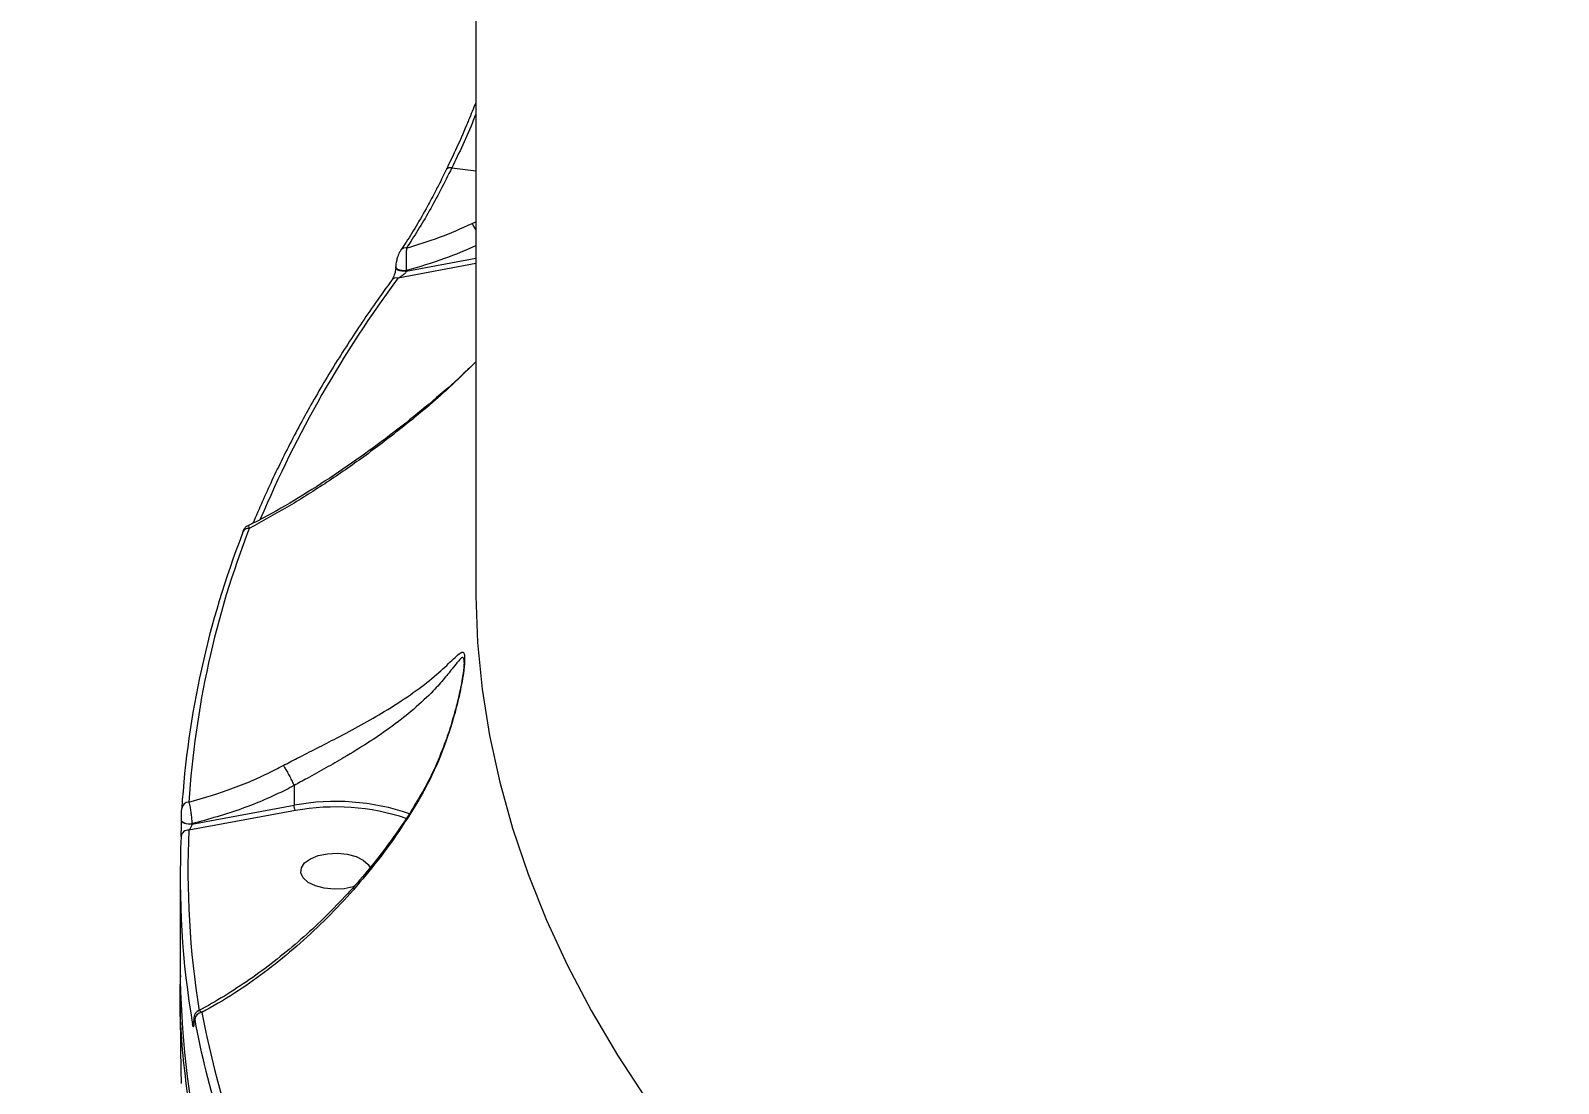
# Model space of a CAD drawing. Header units: millimetres. Extents: x -6104 to 7803, y -6013 to 4803.
# Drawn here: x 34.2 to 230.6, y -1230.7 to -1095.4 of the extents above; entities that cross this region are included whole.
import ezdxf

# ---------------------------------------------------------------- set-up
doc = ezdxf.new("R2010")
doc.units = ezdxf.units.MM
for name, color, linetype in [('DIKOM_ОБЪЕКТ', 7, 'Continuous'), ('DIKOM_РАЗМЕР_ЗОНА', 7, 'Continuous'), ('DIKOM_РАЗМЕР_ОБЪЕКТА', 7, 'Continuous')]:
    doc.layers.add(name, color=color, linetype=linetype)
doc.styles.add('style1', font='arial.ttf', dxfattribs={"width": 0.8})
doc.dimstyles.new('1-50', dxfattribs={"dimtxt": 300, "dimasz": 200, "dimexe": 100, "dimexo": 0, "dimgap": 100, "dimtad": 1, "dimtxsty": 'style1', "dimcen": 200, "dimclrd": 7, "dimclre": 7, "dimclrt": 7, "dimadec": 1, "dimazin": 2, "dimtfac": 1, "dimtmove": 0, "dimatfit": 2, "dimfxl": 0, "dimlwd": 25, "dimlwe": 18, "dimarcsym": 0})

# ---------------------------------------------------------------- blocks, each defined once
blk = doc.blocks.new('*D10')
at = {"layer": 'Defpoints', "color": 0, "transparency": 16777216}
for p in [(-4094.65, -224.49), (3111.63, -1726.03), (3111.63, -4948.58)]:
    blk.add_point(p, dxfattribs=at)
at = {"layer": 'DIKOM_РАЗМЕР_ОБЪЕКТА', "color": 7, "lineweight": 18, "transparency": 16777216}
for p, q in [((-4094.65, -224.49), (-4094.65, -5048.58)), ((3111.63, -1726.03), (3111.63, -5048.58))]:
    blk.add_line(p, q, dxfattribs=at)
at = {"layer": 'DIKOM_РАЗМЕР_ОБЪЕКТА', "color": 7, "lineweight": 25, "transparency": 16777216}
blk.add_line((-3894.65, -4948.58), (2911.63, -4948.58), dxfattribs=at)
at = {"layer": 'DIKOM_РАЗМЕР_ОБЪЕКТА', "color": 7, "transparency": 16777216}
for points in [[(-3894.65, -4915.24), (-3894.65, -4981.91), (-4094.65, -4948.58)], [(2911.63, -4915.24), (2911.63, -4981.91), (3111.63, -4948.58)]]:
    blk.add_solid(points, dxfattribs=at)
at = {"layer": 'DIKOM_РАЗМЕР_ОБЪЕКТА', "color": 7, "transparency": 16777216, "insert": (-134.24, -4695.4), "char_height": 300, "attachment_point": 5, "style": 'style1'}
blk.add_mtext('7200', dxfattribs=at)
blk = doc.blocks.new('*D12')
at = {"layer": 'Defpoints', "color": 0, "transparency": 16777216}
for p in [(-6103.62, -69.94), (4675.35, -1132.87), (4675.35, -5913.06)]:
    blk.add_point(p, dxfattribs=at)
at = {"layer": 'DIKOM_РАЗМЕР_ЗОНА', "color": 7, "lineweight": 18, "transparency": 16777216}
for p, q in [((-6103.62, -69.94), (-6103.62, -6013.06)), ((4675.35, -1132.87), (4675.35, -6013.06))]:
    blk.add_line(p, q, dxfattribs=at)
at = {"layer": 'DIKOM_РАЗМЕР_ЗОНА', "color": 7, "lineweight": 25, "transparency": 16777216}
blk.add_line((-5903.62, -5913.06), (4475.35, -5913.06), dxfattribs=at)
at = {"layer": 'DIKOM_РАЗМЕР_ЗОНА', "color": 7, "transparency": 16777216}
for points in [[(-5903.62, -5879.73), (-5903.62, -5946.4), (-6103.62, -5913.06)], [(4475.35, -5879.73), (4475.35, -5946.4), (4675.35, -5913.06)]]:
    blk.add_solid(points, dxfattribs=at)
at = {"layer": 'DIKOM_РАЗМЕР_ЗОНА', "color": 7, "transparency": 16777216, "insert": (271.51, -5659.89), "char_height": 300, "attachment_point": 5, "style": 'style1'}
blk.add_mtext('10800', dxfattribs=at)

msp = doc.modelspace()

# ---------------------------------------------------------------- linework, layer by layer
at = {"layer": 'DIKOM_ОБЪЕКТ', "color": 7, "linetype": 'Continuous', "lineweight": 15}
for p, q in [((91.419, -904.941), (91.419, -1167.051)), ((87.652, -1113.241), (87.647, -1113.251)), ((88.333, -1113.065), (91.419, -1113.437)), ((90.946, -1120.202), (91.419, -1119.991)), ((82.473, -1126.312), (91.419, -1124.653)), ((81.134, -1125.753), (81.134, -1125.827)), ((91.419, -1125.355), (81.432, -1127.207)), ((82.473, -1126.237), (82.473, -1126.312)), ((68.065, -1192.432), (68.067, -1192.438)), ((68.067, -1192.438), (68.067, -1194.971)), ((68.231, -1195.643), (54.545, -1198.149)), ((54.923, -1197.378), (68.067, -1194.971)), ((53.588, -1196.864), (53.588, -1196.85)), ((53.588, -1196.864), (53.588, -1196.893)), ((53.588, -1196.893), (53.588, -1196.878)), ((54.923, -1197.35), (54.923, -1197.378)), ((53.419, -1204.295), (53.419, -1215.867)), ((53.435, -1217.689), (53.437, -1218.198)), ((55.178, -1222.671), (55.178, -1222.759)), ((55.178, -1222.671), (55.182, -1222.718)), ((55.178, -1222.759), (55.182, -1222.806)), ((55.182, -1222.718), (55.182, -1222.806))]:
    msp.add_line(p, q, dxfattribs=at)
at = {"layer": 'DIKOM_ОБЪЕКТ', "color": 7, "linetype": 'Continuous', "lineweight": 15, "flags": 128}
for points in [[(81.811, -1123.592), (81.807, -1123.596), (81.779, -1123.636)], [(82.473, -1126.237), (82.195, -1126.267), (81.911, -1126.255), (81.646, -1126.202), (81.42, -1126.113), (81.252, -1125.995), (81.155, -1125.857), (81.134, -1125.749)], [(82.473, -1126.312), (82.195, -1126.341), (81.911, -1126.329), (81.646, -1126.277), (81.42, -1126.188), (81.252, -1126.07), (81.155, -1125.932), (81.134, -1125.83)], [(61.444, -1159.883), (61.414, -1159.982), (61.397, -1160.14)], [(91.419, -1167.051), (91.424, -1168.046), (91.661, -1174.045), (92.252, -1180.039), (93.199, -1186.02), (94.499, -1191.983), (96.151, -1197.924), (98.155, -1203.835), (100.508, -1209.713), (103.207, -1215.55), (106.251, -1221.343), (109.637, -1227.085), (113.361, -1232.771)], [(54.923, -1197.35), (54.686, -1197.377), (54.444, -1197.374), (54.211, -1197.341), (53.999, -1197.281), (53.822, -1197.196), (53.69, -1197.092), (53.61, -1196.974), (53.588, -1196.864)], [(54.923, -1197.378), (54.686, -1197.405), (54.444, -1197.402), (54.211, -1197.37), (53.999, -1197.309), (53.822, -1197.224), (53.69, -1197.12), (53.61, -1197.002), (53.588, -1196.893)], [(75.816, -1205.4), (75.669, -1205.445), (74.48, -1205.69), (73.205, -1205.753), (71.947, -1205.628), (70.809, -1205.326), (69.882, -1204.871), (69.242, -1204.3), (68.94, -1203.658), (69.001, -1203), (69.419, -1202.376), (70.162, -1201.839), (71.169, -1201.431), (71.169, -1201.431)], [(71.169, -1201.431), (72.358, -1201.186), (73.633, -1201.123), (74.891, -1201.248), (76.029, -1201.55), (76.956, -1202.005), (77.597, -1202.577), (77.843, -1203.014)]]:
    msp.add_lwpolyline(points, dxfattribs=at)
at = {"layer": 'DIKOM_ОБЪЕКТ', "color": 7, "linetype": 'Continuous', "lineweight": 15}
for centre, radius, start, end in [((88.125, -1113.665), 0.634, 70.80272, 138.14454), ((82.372, -1124.098), 0.756, 78.86741, 137.92422), ((201.823, -1216.526), 149.907, 143.42807, 157.11024), ((81.235, -1127.965), 0.783, 75.42344, 141.10066), ((171.307, -1202.867), 117.923, 158.75678, 176.37012), ((171.975, -1202.011), 117.664, 158.75682, 176.36998), ((62.216, -1160.213), 0.84, 83.85752, 156.87278), ((54.525, -1195.468), 0.907, 88.62258, 175.78703), ((73.426, -1223.689), 29.214, 71.09086, 100.57035), ((73.386, -1224.114), 28.934, 71.67927, 100.26152), ((165.568, -1204.289), 112.147, 177.29348, 189.67577), ((54.465, -1199.068), 0.923, 85.04392, 175.33839), ((166.243, -1203.432), 111.823, 177.29182, 189.22182), ((171.701, -1215.211), 118.284, 180.31762, 204.38976), ((55.819, -1223.146), 0.803, 144.78258, 179.39639), ((56.267, -1222.582), 0.978, 93.08696, 175.47971), ((176.182, -1199.949), 122.976, 190.56903, 203.17415), ((184.413, -1196.875), 130.562, 190.9185, 211.93028)]:
    msp.add_arc(centre, radius, start, end, dxfattribs=at)
for points, knots in [([(91.419, -1104.681), (91.111, -1105.43), (90.717, -1106.386), (89.861, -1108.483), (88.905, -1110.614), (88.029, -1112.437), (87.64, -1113.247)], [0, 0, 0, 0, 0.2502654, 0.3195693, 0.6975481, 1, 1, 1, 1]), ([(91.419, -1106.139), (91.313, -1106.411), (90.336, -1108.918), (89.277, -1111.111), (88.333, -1113.065)], [0, 0, 0, 0, 0.1084426, 1, 1, 1, 1]), ([(88.333, -1113.065), (87.369, -1114.977), (85.415, -1118.848), (83.492, -1121.841), (82.518, -1123.356)], [0, 0, 0, 0, 0.4937367, 1, 1, 1, 1]), ([(87.646, -1113.238), (87.319, -1113.92), (86.868, -1114.862), (86.414, -1115.711), (86.288, -1115.946)], [0, 0, 0, 0, 0.7236137, 1, 1, 1, 1]), ([(86.288, -1115.946), (85.928, -1116.637), (85.079, -1118.263), (83.744, -1120.565), (82.605, -1122.429), (81.968, -1123.35), (81.804, -1123.587)], [0, 0, 0, 0, 0.2387503, 0.5624126, 0.8873074, 1, 1, 1, 1]), ([(82.518, -1123.356), (83.937, -1122.929), (86.791, -1122.069), (89.556, -1120.827), (90.946, -1120.202)], [0, 0, 0, 0, 0.4973171, 1, 1, 1, 1]), ([(91.419, -1121.015), (91.401, -1120.979), (91.285, -1120.748), (91.129, -1120.484), (90.999, -1120.279), (90.955, -1120.214), (90.946, -1120.202)], [0, 0, 0, 0, 0.1037154, 0.6616498, 0.9379501, 1, 1, 1, 1]), ([(82.518, -1123.356), (82.505, -1123.523), (82.478, -1123.858), (82.456, -1124.578), (82.451, -1125.338), (82.46, -1125.903), (82.471, -1126.172), (82.473, -1126.237)], [0, 0, 0, 0, 0.2421033, 0.4844783, 0.7176378, 0.9313727, 1, 1, 1, 1]), ([(91.419, -1123.052), (90.092, -1123.637), (87.16, -1124.929), (84.131, -1125.774), (82.473, -1126.237)], [0, 0, 0, 0, 0.4528959, 1, 1, 1, 1]), ([(81.213, -1125.058), (81.212, -1125.063), (81.157, -1125.261), (81.119, -1125.513), (81.14, -1125.724), (81.142, -1125.749)], [0, 0, 0, 0, 0.0214044, 0.8808469, 1, 1, 1, 1]), ([(81.785, -1123.64), (81.749, -1123.691), (81.585, -1123.923), (81.383, -1124.387), (81.265, -1124.855), (81.213, -1125.058)], [0, 0, 0, 0, 0.1383609, 0.6256709, 1, 1, 1, 1]), ([(81.133, -1125.83), (81.133, -1125.864), (81.132, -1125.942), (81.113, -1126.125), (81.07, -1126.369), (80.99, -1126.677), (80.87, -1127.022), (80.727, -1127.323), (80.658, -1127.423), (80.628, -1127.467)], [0, 0, 0, 0, 0.0630768, 0.1467249, 0.2567428, 0.3960977, 0.580692, 0.8163993, 1, 1, 1, 1]), ([(82.473, -1126.312), (82.471, -1126.332), (82.467, -1126.377), (82.42, -1126.481), (82.301, -1126.636), (82.07, -1126.841), (81.767, -1127.044), (81.54, -1127.155), (81.432, -1127.207)], [0, 0, 0, 0, 0.043723, 0.0954516, 0.2159218, 0.4187953, 0.7240601, 1, 1, 1, 1]), ([(80.625, -1127.473), (79.917, -1128.453), (77.863, -1131.292), (74.691, -1136.034), (71.211, -1141.712), (68.037, -1147.439), (65.223, -1153.108), (63.544, -1156.879), (62.785, -1158.723), (62.783, -1158.727)], [0, 0, 0, 0, 0.0962608, 0.2789442, 0.4616007, 0.6442139, 0.826779, 0.9996258, 1, 1, 1, 1]), ([(91.419, -1137.995), (90.843, -1138.551), (89.039, -1140.292), (85.865, -1143.052), (81.865, -1146.323), (77.627, -1149.508), (73.196, -1152.596), (68.665, -1155.466), (64.958, -1157.636), (62.783, -1158.733), (62.118, -1159.068)], [0, 0, 0, 0, 0.0625187, 0.1957641, 0.3343582, 0.4785792, 0.6297486, 0.7834771, 0.933761, 1, 1, 1, 1]), ([(91.419, -1137.977), (90.051, -1139.319), (86.8, -1142.509), (81.85, -1146.551), (76.74, -1150.433), (71.983, -1153.701), (67.17, -1156.727), (63.927, -1158.494), (62.306, -1159.378)], [0, 0, 0, 0, 0.1490363, 0.3542254, 0.5146946, 0.6751672, 0.8375853, 1, 1, 1, 1]), ([(62.108, -1159.04), (62.046, -1159.074), (61.906, -1159.151), (61.742, -1159.324), (61.587, -1159.551), (61.501, -1159.73), (61.454, -1159.861), (61.445, -1159.884)], [0, 0, 0, 0, 0.1556063, 0.3496879, 0.5733995, 0.9248638, 1, 1, 1, 1]), ([(62.109, -1159.053), (62.117, -1159.042), (62.154, -1158.992), (62.225, -1159.128), (62.287, -1159.319), (62.306, -1159.378)], [0, 0, 0, 0, 0.1507162, 0.7406955, 1, 1, 1, 1]), ([(66.664, -1189.854), (67.26, -1189.545), (68.701, -1188.796), (71.023, -1187.62), (73.832, -1186.182), (76.793, -1184.606), (80.048, -1182.732), (83.153, -1180.716), (85.898, -1178.615), (87.673, -1177.007), (88.783, -1175.918), (89.424, -1175.36), (89.824, -1175.226), (90.005, -1175.68), (89.987, -1176.77), (89.761, -1178.527), (89.348, -1180.684), (88.559, -1183.902), (87.193, -1188.052), (85.476, -1191.865), (84.27, -1193.962), (83.962, -1194.499)], [0, 0, 0, 0, 0.0311475, 0.075385, 0.1207361, 0.1821161, 0.2453873, 0.33026, 0.4176099, 0.506579, 0.5523808, 0.5980988, 0.6383976, 0.6670933, 0.6962054, 0.7286735, 0.7668133, 0.8059871, 0.8877656, 0.971247, 1, 1, 1, 1]), ([(89.907, -1176.617), (89.911, -1176.535), (89.918, -1176.396), (89.887, -1176.115), (89.761, -1175.858), (89.327, -1176.247), (88.563, -1177.194), (87.419, -1178.642), (85.798, -1180.484), (83.516, -1182.617), (80.63, -1184.892), (77.565, -1186.962), (74.811, -1188.65), (72.159, -1190.165), (69.991, -1191.368), (68.619, -1192.123), (68.066, -1192.431), (68.065, -1192.432)], [0, 0, 0, 0, 0.0090961, 0.0155893, 0.0549809, 0.112367, 0.2013517, 0.2909311, 0.3803841, 0.5096801, 0.6387974, 0.7315998, 0.824267, 0.8898121, 0.955308, 0.9999655, 1, 1, 1, 1]), ([(89.909, -1176.617), (89.909, -1176.638), (89.91, -1176.753), (89.883, -1177.2), (89.803, -1177.94), (89.695, -1178.593), (89.639, -1178.933)], [0, 0, 0, 0, 0.05858944, 0.32272646, 0.64833783, 1, 1, 1, 1]), ([(89.639, -1178.933), (89.636, -1178.955), (89.573, -1179.36), (89.359, -1180.407), (88.97, -1182.101), (88.358, -1184.298), (87.482, -1186.964), (86.265, -1189.954), (85.034, -1192.527), (84.141, -1193.965), (83.848, -1194.438)], [0, 0, 0, 0, 0.0048576, 0.0862757, 0.1984761, 0.3283371, 0.4963937, 0.7010359, 0.9015902, 1, 1, 1, 1]), ([(54.547, -1194.561), (56.471, -1194.002), (60.244, -1192.905), (64.255, -1191.113), (66.333, -1190.027), (66.664, -1189.854)], [0, 0, 0, 0, 0.4665325, 0.915014, 1, 1, 1, 1]), ([(66.664, -1189.854), (66.673, -1189.866), (66.741, -1189.958), (66.906, -1190.21), (67.193, -1190.698), (67.51, -1191.284), (67.821, -1191.897), (67.984, -1192.253), (68.065, -1192.432)], [0, 0, 0, 0, 0.02595673, 0.20957137, 0.40718001, 0.60478307, 0.80238662, 1, 1, 1, 1]), ([(68.067, -1192.438), (67.723, -1192.614), (65.546, -1193.729), (61.199, -1195.629), (57.09, -1196.756), (54.923, -1197.35)], [0, 0, 0, 0, 0.0814807, 0.5156593, 1, 1, 1, 1]), ([(53.588, -1196.85), (53.588, -1196.751), (53.589, -1196.553), (53.594, -1196.214), (53.601, -1195.883), (53.611, -1195.594), (53.618, -1195.462), (53.621, -1195.401)], [0, 0, 0, 0, 0.195177, 0.3901071, 0.5932794, 0.8111349, 1, 1, 1, 1]), ([(54.547, -1194.561), (54.578, -1194.674), (54.644, -1194.919), (54.744, -1195.471), (54.83, -1196.109), (54.895, -1196.768), (54.913, -1197.155), (54.923, -1197.35)], [0, 0, 0, 0, 0.1847878, 0.3988135, 0.6012715, 0.7990262, 1, 1, 1, 1]), ([(83.851, -1194.442), (83.716, -1194.677), (82.972, -1195.969), (81.439, -1198.245), (79.245, -1201.272), (76.841, -1204.232), (74.253, -1207.117), (71.489, -1209.904), (68.569, -1212.567), (65.508, -1215.079), (62.341, -1217.415), (59.102, -1219.499), (56.895, -1220.818), (55.776, -1221.362), (55.749, -1221.376)], [0, 0, 0, 0, 0.0193782, 0.1065903, 0.1961606, 0.288349, 0.3832822, 0.4809138, 0.5809939, 0.6832035, 0.7875437, 0.892457, 0.9974236, 1, 1, 1, 1]), ([(83.962, -1194.499), (83.047, -1195.967), (81.206, -1198.922), (78.128, -1202.997), (74.882, -1206.8), (71.499, -1210.29), (67.937, -1213.541), (64.235, -1216.503), (60.31, -1219.265), (57.617, -1220.804), (56.214, -1221.605)], [0, 0, 0, 0, 0.1236852, 0.2488963, 0.3689557, 0.4907442, 0.612547, 0.7380572, 0.8635722, 1, 1, 1, 1]), ([(68.231, -1195.643), (68.227, -1195.636), (68.215, -1195.617), (68.184, -1195.56), (68.142, -1195.453), (68.101, -1195.294), (68.072, -1195.124), (68.068, -1195.022), (68.067, -1194.971)], [0, 0, 0, 0, 0.05364045, 0.14142231, 0.35605343, 0.57075544, 0.78535997, 1, 1, 1, 1]), ([(83.869, -1194.452), (83.875, -1194.453), (83.884, -1194.456), (83.942, -1194.488), (83.962, -1194.499)], [0, 0, 0, 0, 0.6609678, 1, 1, 1, 1]), ([(53.545, -1198.993), (53.549, -1198.904), (53.557, -1198.713), (53.569, -1198.294), (53.58, -1197.812), (53.587, -1197.315), (53.588, -1197.024), (53.588, -1196.878)], [0, 0, 0, 0, 0.1890174, 0.4045249, 0.6068519, 0.8033846, 1, 1, 1, 1]), ([(54.923, -1197.378), (54.92, -1197.416), (54.917, -1197.466), (54.894, -1197.576), (54.848, -1197.711), (54.76, -1197.885), (54.655, -1198.038), (54.581, -1198.113), (54.545, -1198.149)], [0, 0, 0, 0, 0.1271411, 0.162639, 0.3403947, 0.5454049, 0.783165, 1, 1, 1, 1]), ([(63.619, -1264.584), (62.931, -1263.098), (60.68, -1258.228), (58.003, -1249.848), (55.389, -1239.493), (53.905, -1229.044), (53.283, -1221.484), (53.464, -1217.407), (53.49, -1216.843)], [0, 0, 0, 0, 0.0952395, 0.3119364, 0.5288855, 0.7458351, 0.9648405, 1, 1, 1, 1]), ([(53.439, -1218.804), (53.436, -1221.247), (53.431, -1225.215), (53.514, -1229.185), (53.546, -1230.711)], [0, 0, 0, 0, 0.61556667, 1, 1, 1, 1]), ([(55.75, -1221.372), (55.747, -1221.373), (55.651, -1221.404), (55.511, -1221.537), (55.353, -1221.729), (55.263, -1221.924), (55.216, -1222.095), (55.186, -1222.301), (55.176, -1222.483), (55.179, -1222.675), (55.18, -1222.716)], [0, 0, 0, 0, 0.00567858, 0.17079997, 0.31187556, 0.43594052, 0.54389984, 0.66045581, 0.92638956, 1, 1, 1, 1]), ([(55.757, -1221.394), (55.803, -1221.371), (55.918, -1221.316), (56.089, -1221.454), (56.197, -1221.584), (56.214, -1221.605)], [0, 0, 0, 0, 0.3622316, 0.8978968, 1, 1, 1, 1]), ([(55.182, -1222.806), (55.181, -1222.864), (55.18, -1223.066), (55.165, -1223.319), (55.13, -1223.473), (55.079, -1223.451), (55.038, -1223.249), (55.016, -1223.138)], [0, 0, 0, 0, 0.0796325, 0.2757243, 0.4707596, 0.710532, 1, 1, 1, 1]), ([(55.176, -1222.801), (55.176, -1222.849), (55.176, -1222.98), (55.17, -1223.093), (55.162, -1223.152), (55.164, -1223.143), (55.164, -1223.142)], [0, 0, 0, 0, 0.2395422, 0.6653042, 0.9594201, 1, 1, 1, 1]), ([(55.292, -1222.505), (55.276, -1222.431), (55.247, -1222.301), (55.214, -1222.29), (55.192, -1222.389), (55.183, -1222.551), (55.182, -1222.679), (55.182, -1222.718)], [0, 0, 0, 0, 0.3025545, 0.5346758, 0.7254529, 0.9170713, 1, 1, 1, 1])]:
    msp.add_open_spline(points, degree=3, knots=knots, dxfattribs=at)

# ---------------------------------------------------------------- dimensions: what is measured, and where the dimension line sits
at = {"layer": 'DIKOM_РАЗМЕР_ЗОНА'}
dim = msp.add_linear_dim(base=(4675.352, -5913.064), p1=(-6103.623, -69.942), p2=(4675.352, -1132.872), text='10800', dimstyle='1-50', dxfattribs=at)
dim.commit()
dim.dimension.update_dxf_attribs({"geometry": '*D12', "text_midpoint": (271.508, -5913.064), "dimtype": 160})
at = {"layer": 'DIKOM_РАЗМЕР_ОБЪЕКТА'}
dim = msp.add_linear_dim(base=(3111.629, -4948.576), p1=(-4094.654, -224.488), p2=(3111.629, -1726.033), text='7200', dimstyle='1-50', dxfattribs=at)
dim.commit()
dim.dimension.update_dxf_attribs({"geometry": '*D10', "text_midpoint": (-134.242, -4948.576), "dimtype": 160})

doc.saveas('drawing.dxf')
